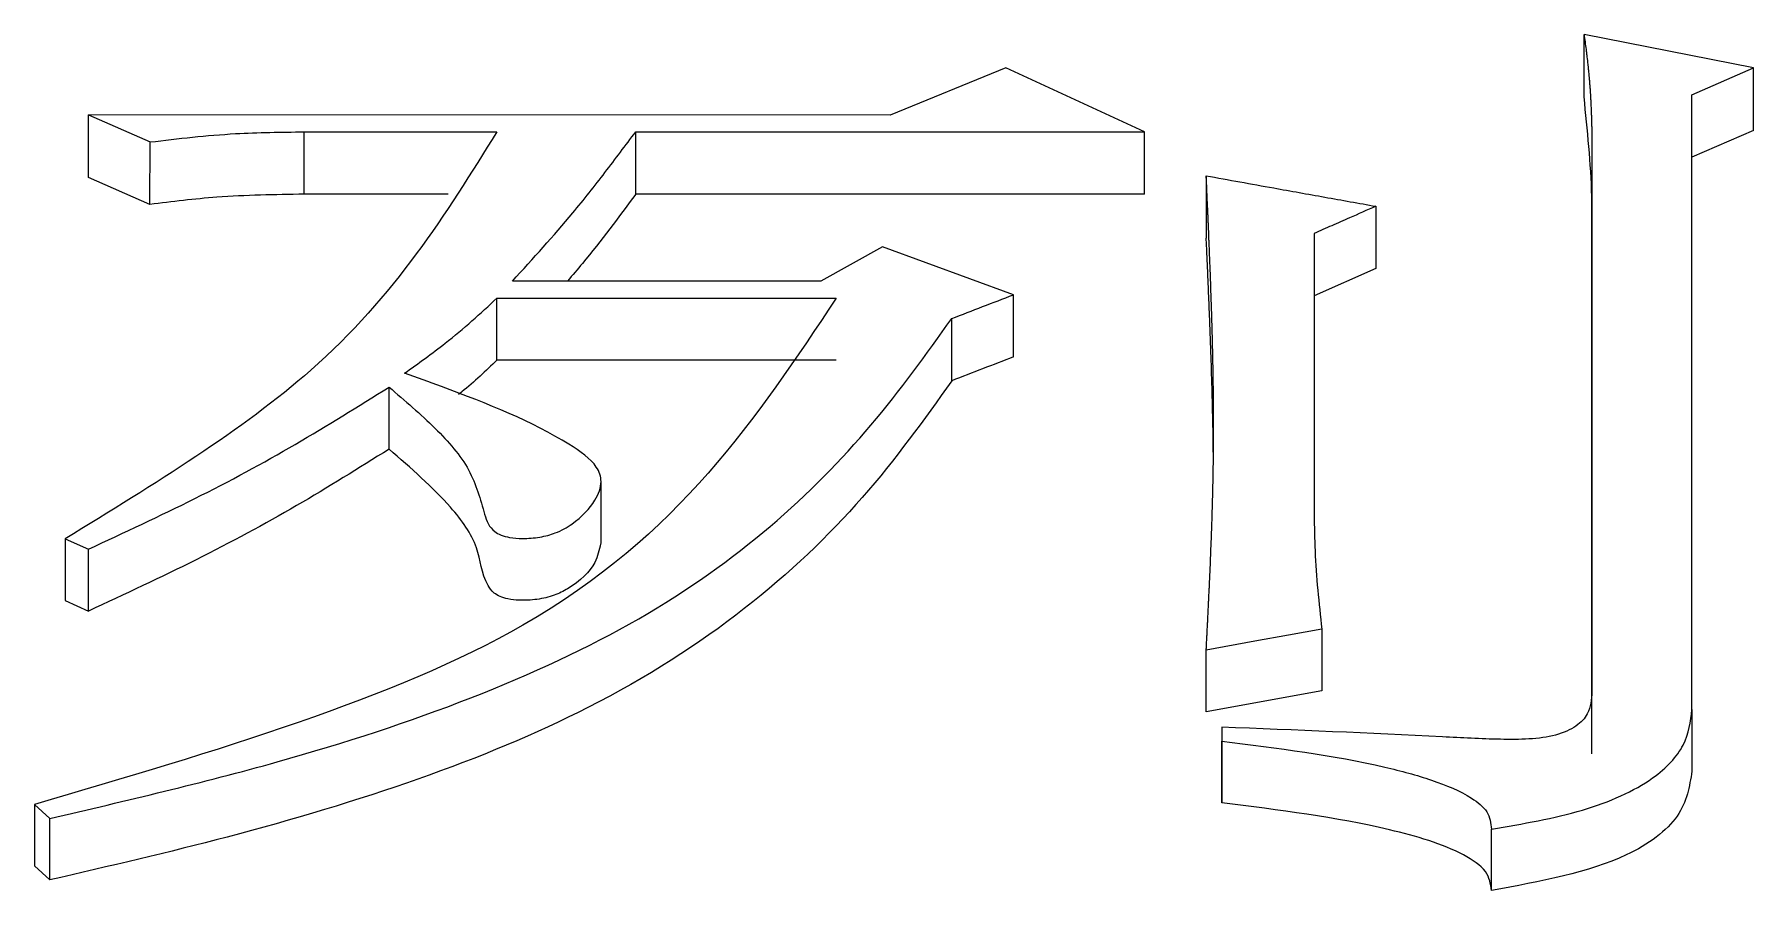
# Model space of a CAD drawing. Header units: millimetres. Extents: x 2251 to 4395, y 932 to 2449.
# Drawn here: x 2741.038 to 2743.45, y 2279.831 to 2281.032 of the extents above; entities that cross this region are included whole.
import ezdxf

# ---------------------------------------------------------------- set-up
doc = ezdxf.new("R2010")
doc.units = ezdxf.units.MM

msp = doc.modelspace()

# ---------------------------------------------------------------- linework, layer by layer
at = {"color": 7, "linetype": 'Continuous', "lineweight": 25}
for p, q in [((2743.4498, 2280.9854), (2743.2119, 2281.0324)), ((2743.2119, 2280.9447), (2743.2119, 2281.0324)), ((2742.4006, 2280.9854), (2742.2383, 2280.9193)), ((2742.5953, 2280.8957), (2742.4006, 2280.9854)), ((2743.3633, 2280.9477), (2743.4498, 2280.9854)), ((2743.4498, 2280.8977), (2743.4498, 2280.9854)), ((2743.3633, 2280.0853), (2743.3633, 2280.9477)), ((2741.1133, 2280.9194), (2741.1999, 2280.8815)), ((2742.2383, 2280.9193), (2741.1133, 2280.9194)), ((2741.1133, 2280.8318), (2741.1133, 2280.9194)), ((2741.1998, 2280.794), (2741.1999, 2280.8815)), ((2741.4162, 2280.8957), (2741.6865, 2280.8957)), ((2741.4162, 2280.8082), (2741.4162, 2280.8957)), ((2741.8813, 2280.8957), (2742.5953, 2280.8957)), ((2741.8813, 2280.8082), (2741.8813, 2280.8957)), ((2742.5953, 2280.8081), (2742.5953, 2280.8957)), ((2743.4498, 2280.8977), (2743.3633, 2280.86)), ((2741.1998, 2280.794), (2741.1133, 2280.8318)), ((2742.6818, 2280.8341), (2742.6818, 2280.7466)), ((2741.6181, 2280.8082), (2741.4162, 2280.8082)), ((2742.5953, 2280.8081), (2741.8813, 2280.8082)), ((2743.2227, 2280.8056), (2743.2227, 2280.1099)), ((2743.2227, 2280.7702), (2743.2227, 2280.8056)), ((2742.9198, 2280.7913), (2742.9198, 2280.7039)), ((2743.2227, 2280.7181), (2743.2227, 2280.7702)), ((2742.2275, 2280.7342), (2742.141, 2280.6864)), ((2742.4114, 2280.6673), (2742.2275, 2280.7342)), ((2742.8333, 2280.7532), (2742.8333, 2280.3589)), ((2743.2227, 2280.0234), (2743.2227, 2280.7181)), ((2742.141, 2280.6864), (2741.7083, 2280.6864)), ((2742.9198, 2280.7039), (2742.8333, 2280.6659)), ((2741.6866, 2280.6625), (2742.1626, 2280.6625)), ((2741.6866, 2280.5753), (2741.6866, 2280.6625)), ((2742.4114, 2280.58), (2742.4114, 2280.6673)), ((2742.3248, 2280.5465), (2742.3248, 2280.6337)), ((2742.1626, 2280.5753), (2741.6866, 2280.5753)), ((2741.5352, 2280.4506), (2741.5352, 2280.5377)), ((2741.8327, 2280.3181), (2741.8327, 2280.4052)), ((2741.0808, 2280.3249), (2741.1133, 2280.3103)), ((2741.0808, 2280.3249), (2741.0808, 2280.2381)), ((2741.1133, 2280.2235), (2741.1133, 2280.3103)), ((2741.0809, 2280.2381), (2741.1133, 2280.2235)), ((2742.8441, 2280.1981), (2742.8441, 2280.1114)), ((2742.6818, 2280.0821), (2742.6818, 2280.1687)), ((2742.8441, 2280.1114), (2742.6818, 2280.0821)), ((2743.3633, 2280.0853), (2743.3633, 2279.9988)), ((2742.7035, 2280.0607), (2742.7035, 2280.0411)), ((2742.7035, 2280.0607), (2742.7035, 2279.9743)), ((2742.7035, 2279.9546), (2742.7035, 2280.0411)), ((2741.0376, 2279.9523), (2741.0376, 2279.866)), ((2741.0376, 2279.9523), (2741.0592, 2279.9325)), ((2743.0821, 2279.8314), (2743.0821, 2279.9176)), ((2741.0376, 2279.866), (2741.0592, 2279.8463))]:
    msp.add_line(p, q, dxfattribs=at)
at = {"color": 7, "linetype": 'Continuous', "lineweight": 25, "flags": 128}
for points in [[(2742.8441, 2280.1981), (2742.7971, 2280.1896), (2742.7501, 2280.1811), (2742.6818, 2280.1687)], [(2741.0592, 2279.8463), (2741.0592, 2279.8849), (2741.0592, 2279.9087), (2741.0592, 2279.9325)]]:
    msp.add_lwpolyline(points, dxfattribs=at)
at = {"color": 7, "linetype": 'Continuous', "lineweight": 25}
for points, knots in [([(2743.2119, 2281.0324), (2743.2123, 2281.0289), (2743.2133, 2281.0219), (2743.2145, 2281.0131), (2743.2154, 2281.0061), (2743.2162, 2280.9991), (2743.217, 2280.9921), (2743.2178, 2280.985), (2743.2185, 2280.978), (2743.2191, 2280.9709), (2743.2197, 2280.9639), (2743.2201, 2280.9586), (2743.2206, 2280.9515), (2743.221, 2280.9445), (2743.2215, 2280.9357), (2743.2218, 2280.9286), (2743.2221, 2280.9215), (2743.2223, 2280.9145), (2743.2225, 2280.9074), (2743.2227, 2280.9003), (2743.2228, 2280.895), (2743.2228, 2280.8897), (2743.2229, 2280.8844), (2743.223, 2280.8791), (2743.223, 2280.8746), (2743.223, 2280.8711), (2743.223, 2280.8675), (2743.223, 2280.864), (2743.223, 2280.8605), (2743.223, 2280.8569), (2743.223, 2280.8534), (2743.223, 2280.8498), (2743.223, 2280.8463), (2743.223, 2280.8427), (2743.223, 2280.8392), (2743.223, 2280.8356), (2743.2229, 2280.8321), (2743.2229, 2280.8285), (2743.2229, 2280.825), (2743.2228, 2280.8214), (2743.2228, 2280.8179), (2743.2228, 2280.8145), (2743.2227, 2280.8104), (2743.2227, 2280.8072), (2743.2227, 2280.8056)], [0, 0, 0, 0, 0.046719, 0.093437, 0.116797, 0.140156, 0.186875, 0.210234, 0.233594, 0.280313, 0.303672, 0.327031, 0.350391, 0.397109, 0.420469, 0.467188, 0.490547, 0.513906, 0.560625, 0.583984, 0.607344, 0.630703, 0.654062, 0.677422, 0.700781, 0.712461, 0.72414, 0.7475, 0.759179, 0.770859, 0.794218, 0.805898, 0.817578, 0.840937, 0.852617, 0.864296, 0.887656, 0.899335, 0.911015, 0.934374, 0.946054, 0.957734, 0.978867, 1, 1, 1, 1]), ([(2743.2227, 2280.7181), (2743.2232, 2280.7472), (2743.2245, 2280.823), (2743.2167, 2280.8983), (2743.2119, 2280.9447)], [0, 0, 0, 0, 0.3832008, 1, 1, 1, 1]), ([(2741.6865, 2280.8957), (2741.615, 2280.7806), (2741.4859, 2280.5729), (2741.2057, 2280.4013), (2741.0808, 2280.3249)], [0, 0, 0, 0, 0.554519, 1, 1, 1, 1]), ([(2741.1999, 2280.8815), (2741.2396, 2280.8862), (2741.3108, 2280.8946), (2741.3839, 2280.8954), (2741.4162, 2280.8957)], [0, 0, 0, 0, 0.558835, 1, 1, 1, 1]), ([(2741.7083, 2280.6864), (2741.7373, 2280.7181), (2741.7833, 2280.7685), (2741.8385, 2280.8387), (2741.867, 2280.8767), (2741.8813, 2280.8957)], [0, 0, 0, 0, 0.459907, 0.729904, 1, 1, 1, 1]), ([(2742.6818, 2280.1687), (2742.6819, 2280.1709), (2742.6821, 2280.1743), (2742.6823, 2280.1787), (2742.6825, 2280.182), (2742.6827, 2280.1853), (2742.6828, 2280.1887), (2742.683, 2280.192), (2742.6832, 2280.1953), (2742.6833, 2280.1986), (2742.6835, 2280.2019), (2742.6837, 2280.2053), (2742.6839, 2280.2097), (2742.6841, 2280.2152), (2742.6845, 2280.2218), (2742.6848, 2280.2285), (2742.6851, 2280.2351), (2742.6854, 2280.2417), (2742.6858, 2280.2484), (2742.6861, 2280.255), (2742.6865, 2280.2638), (2742.687, 2280.2748), (2742.6876, 2280.2881), (2742.6881, 2280.3013), (2742.6886, 2280.3145), (2742.6893, 2280.3321), (2742.6899, 2280.3497), (2742.6906, 2280.3716), (2742.6911, 2280.3936), (2742.6917, 2280.4199), (2742.692, 2280.4462), (2742.6922, 2280.4724), (2742.6922, 2280.4943), (2742.6921, 2280.5117), (2742.6919, 2280.5248), (2742.6918, 2280.5379), (2742.6916, 2280.551), (2742.6914, 2280.564), (2742.6911, 2280.5771), (2742.6909, 2280.5901), (2742.6906, 2280.6032), (2742.6902, 2280.6162), (2742.6897, 2280.6335), (2742.6892, 2280.6509), (2742.6886, 2280.6682), (2742.6882, 2280.6812), (2742.6877, 2280.6942), (2742.6873, 2280.705), (2742.6869, 2280.7136), (2742.6867, 2280.7201), (2742.6864, 2280.7266), (2742.6862, 2280.7331), (2742.6859, 2280.7396), (2742.6856, 2280.746), (2742.6853, 2280.7547), (2742.6849, 2280.7633), (2742.6846, 2280.7719), (2742.6843, 2280.7784), (2742.684, 2280.7848), (2742.6837, 2280.7913), (2742.6834, 2280.7977), (2742.6831, 2280.8042), (2742.6829, 2280.8106), (2742.6826, 2280.8171), (2742.6822, 2280.8249), (2742.682, 2280.8306), (2742.6818, 2280.8341)], [0, 0, 0, 0, 0.009839, 0.014759, 0.019678, 0.024598, 0.029518, 0.034437, 0.039357, 0.044276, 0.049196, 0.054116, 0.059035, 0.068874, 0.078714, 0.088553, 0.098392, 0.108231, 0.11807, 0.12791, 0.137749, 0.157427, 0.177105, 0.196784, 0.216462, 0.236141, 0.275497, 0.295176, 0.334533, 0.373889, 0.413246, 0.452603, 0.49196, 0.511638, 0.531317, 0.550995, 0.570673, 0.590352, 0.61003, 0.629709, 0.649387, 0.669065, 0.688744, 0.728101, 0.747779, 0.767457, 0.787136, 0.806814, 0.816653, 0.826493, 0.836332, 0.846171, 0.85601, 0.865849, 0.875689, 0.895367, 0.905206, 0.915045, 0.924884, 0.934724, 0.944563, 0.954402, 0.964241, 0.97408, 0.98392, 1, 1, 1, 1]), ([(2742.6818, 2280.8341), (2742.7134, 2280.8284), (2742.7688, 2280.8184), (2742.8482, 2280.8042), (2742.8959, 2280.7956), (2742.9198, 2280.7913)], [0, 0, 0, 0, 0.397994, 0.698997, 1, 1, 1, 1]), ([(2741.4162, 2280.8082), (2741.3751, 2280.8076), (2741.3019, 2280.8066), (2741.231, 2280.7978), (2741.1998, 2280.794)], [0, 0, 0, 0, 0.561086, 1, 1, 1, 1]), ([(2741.8813, 2280.8082), (2741.8573, 2280.7757), (2741.827, 2280.7349), (2741.7927, 2280.6947), (2741.7857, 2280.6864)], [0, 0, 0, 0, 0.794835, 1, 1, 1, 1]), ([(2742.9198, 2280.7913), (2742.9074, 2280.7859), (2742.8868, 2280.7768), (2742.858, 2280.7641), (2742.8415, 2280.7569), (2742.8333, 2280.7532)], [0, 0, 0, 0, 0.428367, 0.714183, 1, 1, 1, 1]), ([(2742.6919, 2280.4372), (2742.6918, 2280.4419), (2742.6917, 2280.464), (2742.691, 2280.4948), (2742.69, 2280.5383), (2742.6889, 2280.573), (2742.6876, 2280.6076), (2742.6867, 2280.6335), (2742.6858, 2280.6551), (2742.6851, 2280.6724), (2742.6845, 2280.6853), (2742.684, 2280.6982), (2742.6834, 2280.7111), (2742.6827, 2280.7273), (2742.6822, 2280.7391), (2742.6818, 2280.7466)], [0, 0, 0, 0, 0.045255, 0.213115, 0.297045, 0.464905, 0.548835, 0.632765, 0.716695, 0.75866, 0.800624, 0.842589, 0.884554, 0.926519, 1, 1, 1, 1]), ([(2742.1626, 2280.6625), (2742.0517, 2280.4954), (2741.8492, 2280.1903), (2741.2903, 2280.0264), (2741.0376, 2279.9523)], [0, 0, 0, 0, 0.5478251, 1, 1, 1, 1]), ([(2741.5568, 2280.557), (2741.5763, 2280.5709), (2741.6097, 2280.5949), (2741.652, 2280.6304), (2741.6751, 2280.6518), (2741.6866, 2280.6625)], [0, 0, 0, 0, 0.409889, 0.704653, 1, 1, 1, 1]), ([(2742.3248, 2280.6338), (2742.3393, 2280.6394), (2742.3681, 2280.6505), (2742.397, 2280.6617), (2742.4114, 2280.6673)], [0, 0, 0, 0, 0.4999997, 1, 1, 1, 1]), ([(2741.0592, 2279.9325), (2741.1668, 2279.9577), (2741.4698, 2280.0283), (2741.9187, 2280.197), (2742.1827, 2280.4355), (2742.2889, 2280.5837), (2742.3248, 2280.6338)], [0, 0, 0, 0, 0.181249, 0.510223, 0.834429, 1, 1, 1, 1]), ([(2741.6866, 2280.5753), (2741.671, 2280.5603), (2741.654, 2280.5441), (2741.6344, 2280.5286), (2741.6329, 2280.5274)], [0, 0, 0, 0, 0.924718, 1, 1, 1, 1]), ([(2742.4114, 2280.58), (2742.397, 2280.5745), (2742.3681, 2280.5633), (2742.3393, 2280.5521), (2742.3248, 2280.5466)], [0, 0, 0, 0, 0.5000001, 1, 1, 1, 1]), ([(2742.3248, 2280.5466), (2742.2856, 2280.4917), (2742.1686, 2280.3278), (2741.8693, 2280.0813), (2741.4143, 2279.9288), (2741.1427, 2279.8656), (2741.0592, 2279.8463)], [0, 0, 0, 0, 0.181362, 0.542092, 0.85934, 1, 1, 1, 1]), ([(2741.5352, 2280.5377), (2741.5575, 2280.5187), (2741.6009, 2280.4816), (2741.6527, 2280.4222), (2741.6642, 2280.3755), (2741.6734, 2280.3463), (2741.681, 2280.3361), (2741.6919, 2280.3297), (2741.7056, 2280.3262), (2741.7245, 2280.3248), (2741.7471, 2280.3266), (2741.7721, 2280.3333), (2741.8013, 2280.3505), (2741.8244, 2280.3752), (2741.8355, 2280.4031), (2741.8263, 2280.4315), (2741.7562, 2280.4812), (2741.6572, 2280.5213), (2741.5742, 2280.5508), (2741.5568, 2280.557)], [0, 0, 0, 0, 0.119378, 0.233044, 0.347088, 0.372157, 0.392491, 0.404557, 0.416667, 0.432851, 0.454707, 0.476798, 0.507453, 0.574091, 0.621959, 0.658929, 0.726106, 0.942431, 1, 1, 1, 1]), ([(2741.1133, 2280.3103), (2741.1637, 2280.3337), (2741.2649, 2280.3806), (2741.4059, 2280.4567), (2741.492, 2280.5107), (2741.5352, 2280.5377)], [0, 0, 0, 0, 0.33078, 0.664698, 1, 1, 1, 1]), ([(2741.5352, 2280.4506), (2741.4926, 2280.424), (2741.4071, 2280.3704), (2741.266, 2280.2944), (2741.1643, 2280.2472), (2741.1133, 2280.2235)], [0, 0, 0, 0, 0.331031, 0.66482, 1, 1, 1, 1]), ([(2741.832, 2280.3178), (2741.8301, 2280.309), (2741.8254, 2280.2865), (2741.7995, 2280.2615), (2741.7677, 2280.245), (2741.7436, 2280.2393), (2741.7207, 2280.238), (2741.7028, 2280.2399), (2741.6905, 2280.2435), (2741.6802, 2280.2501), (2741.6647, 2280.2729), (2741.6633, 2280.315), (2741.6164, 2280.3802), (2741.5659, 2280.424), (2741.5352, 2280.4506)], [0, 0, 0, 0, 0.076683, 0.19712, 0.23509, 0.273395, 0.309405, 0.332504, 0.351157, 0.36981, 0.403426, 0.558532, 0.73155, 1, 1, 1, 1]), ([(2742.8333, 2280.3589), (2742.8335, 2280.3418), (2742.834, 2280.3066), (2742.8379, 2280.253), (2742.842, 2280.2164), (2742.8441, 2280.1981)], [0, 0, 0, 0, 0.318332, 0.659091, 1, 1, 1, 1]), ([(2743.2229, 2280.1099), (2743.2224, 2280.0995), (2743.2216, 2280.0828), (2743.2027, 2280.0613), (2743.1626, 2280.0435), (2743.0923, 2280.0428), (2742.9384, 2280.0511), (2742.8073, 2280.0565), (2742.7035, 2280.0607)], [0, 0, 0, 0, 0.10163, 0.162723, 0.225538, 0.354202, 0.488391, 1, 1, 1, 1]), ([(2743.0821, 2279.9176), (2743.126, 2279.9251), (2743.2122, 2279.9397), (2743.3084, 2279.9826), (2743.3572, 2280.0347), (2743.3613, 2280.0685), (2743.3633, 2280.0853)], [0, 0, 0, 0, 0.2921, 0.574018, 0.788471, 1, 1, 1, 1]), ([(2742.7035, 2280.0411), (2742.7817, 2280.0313), (2742.8841, 2280.0184), (2742.9993, 2279.9874), (2743.0494, 2279.9664), (2743.0796, 2279.9417), (2743.0812, 2279.9259), (2743.0821, 2279.9176)], [0, 0, 0, 0, 0.498299, 0.652925, 0.808708, 0.899126, 1, 1, 1, 1]), ([(2743.3633, 2279.9988), (2743.3599, 2279.9774), (2743.353, 2279.9342), (2743.261, 2279.8646), (2743.1507, 2279.8441), (2743.0821, 2279.8314)], [0, 0, 0, 0, 0.269848, 0.545951, 1, 1, 1, 1]), ([(2742.7035, 2279.9743), (2742.7035, 2279.9706), (2742.7035, 2279.9641), (2742.7035, 2279.9575), (2742.7035, 2279.9546)], [0, 0, 0, 0, 0.56, 1, 1, 1, 1]), ([(2743.0821, 2279.8314), (2743.0808, 2279.8406), (2743.0783, 2279.8593), (2743.0295, 2279.892), (2742.9046, 2279.9292), (2742.7837, 2279.9445), (2742.7035, 2279.9546)], [0, 0, 0, 0, 0.11161, 0.226436, 0.486559, 1, 1, 1, 1])]:
    msp.add_open_spline(points, degree=3, knots=knots, dxfattribs=at)

doc.saveas('drawing.dxf')
